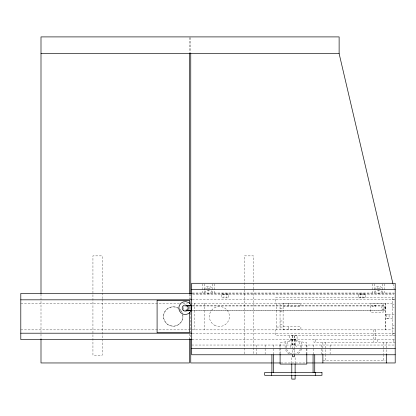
<?xml version="1.0" encoding="UTF-8"?>
<svg xmlns="http://www.w3.org/2000/svg" width="416" height="416" viewBox="0 0 416 416"><rect width="100%" height="100%" fill="white"/><g stroke="black" fill="none" stroke-linecap="round" stroke-linejoin="round"><path stroke-width="0.31" stroke-dasharray="2.08 1.56" d="M192.348 293.02L393.905 293.02M192.4 293.42L395.2 293.42M192.702 294.258L393.9 294.258M394.087 297.596L275.595 297.596L275.595 303.16M392.418 299.265L395.2 299.265M192.317 299.822L395.2 299.822M20.8 303.16L179.972 303.16M182.879 303.16L187.418 303.16M190.367 303.16L392.418 303.16M283.104 303.436L300.903 303.436L300.903 306.218L283.104 306.218M392.418 304.829L394.087 304.829M192.374 305.37L383.068 305.37A2.699 2.699 0 0 1 385.767 308.069A2.699 2.699 0 0 1 383.068 310.768L192.374 310.768M192.374 305.978L383.068 305.978A2.085 2.085 0 0 1 385.154 308.069A2.085 2.085 0 0 1 383.068 310.154L192.374 310.154M392.418 307.606L394.087 307.606M280.041 308.448L283.104 308.448M280.041 311.86L283.104 311.86M394.087 314.74L386.854 314.74L386.854 318.276L394.087 318.276M385.741 314.839L389.08 314.839L389.08 318.178L385.741 318.178M280.041 320.975L283.104 320.975M280.041 324.641L283.104 324.641M392.418 325.411L394.087 325.411M283.104 326.799L300.903 326.799L300.903 329.581L283.104 329.581M276.427 327.054L283.104 327.054M392.418 328.193L394.087 328.193M20.8 329.862L392.418 329.862M192.317 333.2L395.2 333.2M392.418 333.757L395.2 333.757M395.2 335.426L275.595 335.426L275.595 329.862M192.052 339.596L395.2 339.596M395.2 342.378L313.976 342.378L313.976 339.596M191.698 345.036L395.2 345.036M322.878 360.178L385.185 360.178M280.972 362.96L306.28 362.96M392.98 283.93L394.165 288.995M393.531 339.596L393.531 342.378M392.418 297.596L392.418 335.426M386.298 342.378L386.298 353.954M385.741 303.16L385.741 329.862M385.185 303.16L385.185 329.862M384.353 283.936L384.353 293.02M383.516 342.378L383.516 353.824M383.516 354.458L383.516 360.178M382.543 283.936L382.543 293.02M377.4 339.596L377.4 342.378M375.632 329.862L375.632 339.596M374.478 283.936L374.478 293.02M373.864 329.862L373.864 342.378M372.668 283.936L372.668 293.02M364.047 292.994L364.047 294.549M362.934 292.994L362.934 297.887M360.708 292.994L360.708 297.887M359.596 292.994L359.596 294.549M330.112 345.036L330.112 354.12M325.66 342.378L325.66 353.824M325.66 354.458L325.66 360.178M322.878 342.378L322.878 353.954M321.766 345.036L321.766 354.12M315.645 339.596L315.645 342.378M313.42 345.036L313.42 354.77M306.94 345.036L306.94 354.12M306.8 354.338L306.8 342.654L293.452 340.709L280.098 342.654L280.098 347.199M301.792 341.926L301.792 346.83A8.346 8.346 0 0 1 301.636 348.457M295.677 339.082L295.677 345.036M295.121 357.718L295.121 362.934M295.121 373.277L295.121 374.566M294.564 335.743L294.564 345.036M294.33 335.743L294.33 354.224M292.568 335.743L292.568 354.224M292.339 335.743L292.339 345.036M291.782 357.718L291.782 362.934M291.782 373.277L291.782 374.566M291.226 339.082L291.226 345.036M288.668 303.436L288.668 306.218M288.668 326.799L288.668 329.581M285.106 341.926L285.106 346.83A8.346 8.346 0 0 0 285.267 348.457M283.104 303.16L283.104 329.862M280.098 347.849L280.098 354.338M280.041 303.16L280.041 329.862M279.958 345.036L279.958 354.12M276.427 303.16L276.427 329.862M273.478 345.036L273.478 354.12M265.132 345.036L265.132 354.12M256.786 345.036L256.786 354.12M253.505 288.969L253.505 255.871L244.197 255.871L244.197 353.876M253.505 289.619L253.505 353.876M227.302 292.994L227.302 294.549M226.19 292.994L226.19 297.887M223.964 292.994L223.964 297.887M222.851 292.994L222.851 294.549M214.23 283.936L214.23 293.02M212.425 283.936L212.425 293.02M204.355 283.936L204.355 293.02M204.386 303.16L204.386 329.862M202.55 283.936L202.55 293.02M194.646 303.16L194.646 329.862M190.757 37.549L190.757 52.494M190.757 294.07L190.757 303.207M190.757 307.102L190.757 309.702M190.757 312.946L190.757 338.296M189.363 37.549L189.363 52.494M189.363 294.07L189.363 299.307M189.415 306.769L189.363 309.702M189.363 333.731L189.363 339.596M102.248 298.709L102.248 255.871L92.94 255.871L92.94 355.176L102.248 355.176L102.248 339.596M102.248 299.354L102.248 338.946M40.997 294.112L40.997 338.281M209.175 290.592A1.113 1.113 0 0 1 207.605 290.592M207.605 289.021A1.113 1.113 0 0 1 209.175 289.021M211.884 290.742A3.614 3.614 0 0 1 204.896 290.742M204.771 289.806A3.614 3.614 0 0 1 208.39 286.187A3.614 3.614 0 0 1 212.004 289.806M209.222 290.696A1.669 1.669 0 0 1 207.553 290.696M206.721 289.25A1.669 1.669 0 0 1 208.39 287.581A1.669 1.669 0 0 1 210.059 289.25M379.298 290.592A1.113 1.113 0 0 1 377.723 290.592M377.723 289.021A1.113 1.113 0 0 1 379.298 289.021M382.002 290.742A3.614 3.614 0 0 1 375.019 290.742M374.894 289.806A3.614 3.614 0 0 1 378.508 286.187A3.614 3.614 0 0 1 382.127 289.806M379.345 290.696A1.669 1.669 0 0 1 377.676 290.696M376.844 289.25A1.669 1.669 0 0 1 378.508 287.581A1.669 1.669 0 0 1 380.177 289.25M290.763 347.547A2.782 2.782 0 0 1 293.452 344.048A2.782 2.782 0 0 1 296.135 347.547M294.84 349.237A2.782 2.782 0 0 1 291.481 348.795M301.512 348.988A8.346 8.346 0 0 1 297.622 354.058M289.276 354.058A8.346 8.346 0 0 1 285.392 348.988M182.588 314.007A9.667 9.667 0 0 1 173.254 326.175A9.667 9.667 0 0 1 163.92 314.007A9.667 9.667 0 0 1 178.084 308.142M180.086 309.676A9.667 9.667 0 0 1 182.182 312.811M182.92 315.38A9.734 9.734 0 0 1 172.474 326.212A9.734 9.734 0 0 1 163.888 313.851A9.734 9.734 0 0 1 177.689 307.845M178.781 308.495A9.734 9.734 0 0 1 182.047 312.333M187.278 308.069A2.038 2.038 0 0 1 186.259 309.832M185.77 310.034A2.038 2.038 0 0 1 184.714 310.034M183.799 309.509A2.038 2.038 0 0 1 183.274 307.538M183.477 307.05A2.038 2.038 0 0 1 183.799 306.628M184.714 306.098A2.038 2.038 0 0 1 185.77 306.098M186.259 306.306A2.038 2.038 0 0 1 187.21 307.538M228.696 294.549L221.463 294.549L221.463 297.887L228.696 297.887L228.696 294.549M365.435 294.549L358.207 294.549L358.207 297.887L365.435 297.887L365.435 294.549M383.068 303.618L370.828 303.618L370.828 312.52L383.068 312.52L383.068 303.618M375.757 305.578L372.419 305.578L372.419 306.639L375.757 306.639L375.757 305.578M297.066 335.743L289.832 335.743L289.832 339.082L297.066 339.082L297.066 335.743M289.832 353.09A7.233 7.233 0 0 0 300.68 346.83A7.233 7.233 0 0 0 289.832 340.564A7.233 7.233 0 0 0 289.832 353.09M214.396 325.182A10.015 10.015 0 0 0 229.419 316.508A10.015 10.015 0 0 0 214.396 307.835A10.015 10.015 0 0 0 214.396 325.182M382.164 309.634A1.81 1.81 0 0 0 384.873 308.069A1.81 1.81 0 0 0 382.164 306.504A1.81 1.81 0 0 0 382.164 309.634"/><path stroke-width="0.62" d="M40.997 53.596L339.123 53.596L392.834 283.296M191.698 289.682L395.2 289.682M192.052 293.42L20.8 293.42L20.8 339.596L192.052 339.596M20.8 299.822L191.75 299.822M185.89 305.37L191.729 305.37M187.184 305.978L191.729 305.978M187.184 310.154L191.729 310.154M185.89 310.768L191.729 310.768M20.8 333.2L191.75 333.2M191.698 348.374L395.2 348.374M395.2 354.77L191.698 354.77L191.698 283.286L395.2 283.286L395.2 362.96L314.72 362.96M272.532 362.96L190.757 362.96L190.757 338.931M273.832 362.96L280.322 362.96M306.93 362.96L313.42 362.96M386.298 354.458L386.298 362.96M339.123 53.596L339.123 36.904L40.997 36.904L40.997 293.462M322.878 354.458L322.878 362.96M315.292 372.518L315.292 375.3M314.735 354.77L314.735 372.518M313.071 354.77L313.071 372.518M306.8 354.338L306.8 364.073L280.098 364.073L280.098 354.338M295.121 363.579L295.121 372.627M295.121 375.216L295.121 379.096L291.782 379.096L291.782 375.216M294.33 354.864L294.33 356.772L292.568 356.772L292.568 354.864M291.782 363.579L291.782 372.627M273.572 354.77L273.572 372.518M271.903 354.77L271.903 372.518M271.346 372.518L271.346 375.3M190.757 53.144L190.757 293.462M189.363 53.144L189.363 293.462M189.415 303.524L189.415 300.279L157.092 300.279L157.092 332.738L189.415 332.738L189.415 312.614M189.363 338.931L189.363 362.96L40.997 362.96L40.997 338.931M189.81 312.634L188.469 313.659A6.458 6.458 0 0 1 178.781 308.069A6.458 6.458 0 0 1 188.469 302.474L189.81 303.498A6.458 6.458 0 0 1 189.81 312.634M321.968 372.518L264.67 372.518L264.67 375.3L321.968 375.3L321.968 372.518M183.711 310.716A3.058 3.058 0 0 0 188.302 308.069A3.058 3.058 0 0 0 183.711 305.417A3.058 3.058 0 0 0 183.711 310.716"/></g></svg>
